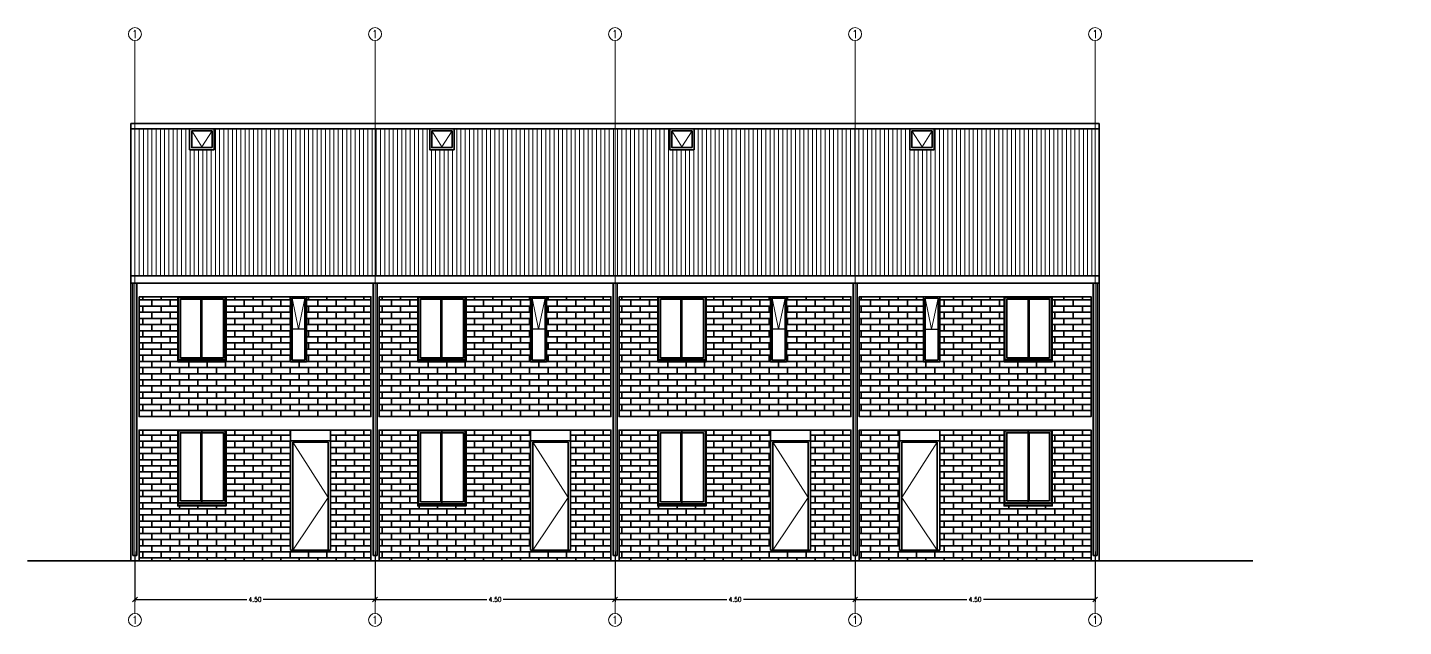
# Model space of a CAD drawing. Header units: metres. Extents: x 45 to 666, y -23 to 325.
# Drawn here: x 274.19 to 299.99, y 50.31 to 61.54 of the extents above; entities that cross this region are included whole.
import ezdxf

# ---------------------------------------------------------------- set-up
doc = ezdxf.new("R2010")
doc.units = ezdxf.units.M
doc.header["$LTSCALE"] = 5
doc.header["$MEASUREMENT"] = 0
doc.linetypes.add('HIDDEN', pattern=[0.375, 0.25, -0.125])
doc.layers.get('0').update_dxf_attribs({"color": 30})
doc.layers.get('DEFPOINTS').update_dxf_attribs({"color": 210})
for name, color, linetype, lineweight in [('A-ANNO-DIMS', 3, 'Continuous', 18), ('A-ANNO-SYMB', 3, 'Continuous', 18), ('A-ANNO-TEXT', 3, 'Continuous', 18), ('A-ELEV-MBE1', 7, 'Continuous', 35), ('A-ELEV-MBE2', 4, 'Continuous', 25), ('A-ELEV-PATT', 8, 'Continuous', 18), ('A-FLOR-OVHD', 3, 'HIDDEN', 18), ('A-WALL-FULL', 7, 'Continuous', 35)]:
    doc.layers.add(name, color=color, linetype=linetype, lineweight=lineweight)
doc.styles.add('E-ROMANS', font='romans.shx', dxfattribs={"width": 0.8})
doc.dimstyles.new('E-0050_TICK_18', dxfattribs={"dimscale": 0.001, "dimtxt": 90, "dimasz": 90, "dimexe": 45, "dimexo": 30, "dimgap": 45, "dimtad": 0, "dimzin": 0, "dimdsep": 46, "dimtxsty": 'E-ROMANS', "dimblk": 'OBLIQUE', "dimcen": 45, "dimclrd": 256, "dimclre": 256, "dimclrt": 256, "dimadec": 0, "dimazin": 0, "dimtfac": 1, "dimtmove": 1, "dimatfit": 3, "dimldrblk": 'OPEN90', "dimfxl": 1, "dimtfill": 1, "dimtolj": 1, "dimtzin": 0, "dimarcsym": 0})

# ---------------------------------------------------------------- blocks, each defined once
blk = doc.blocks.new('_Oblique')
at = {"color": 0, "linetype": 'ByBlock', "lineweight": -2}
blk.add_line((-0.5, -0.5), (0.5, 0.5), dxfattribs=at)
blk = doc.blocks.new('*D354')
at = {"layer": 'A-ANNO-DIMS', "lineweight": -2, "transparency": 16777216}
for p, q in [((276.208, 51.711), (276.208, 50.77)), ((280.708, 51.711), (280.708, 50.77)), ((276.208, 50.815), (278.303, 50.815)), ((280.708, 50.815), (278.613, 50.815))]:
    blk.add_line(p, q, dxfattribs=at)
at = {"layer": 'DEFPOINTS', "color": 0, "transparency": 16777216}
for p in [(276.208, 51.741), (280.708, 51.741), (280.708, 50.815)]:
    blk.add_point(p, dxfattribs=at)
at = {"layer": 'A-ANNO-DIMS', "lineweight": -2, "transparency": 16777216, "xscale": 0.09, "yscale": 0.09, "zscale": 0.09, "rotation": 180}
blk.add_blockref('_Oblique', (276.208, 50.815), dxfattribs=at)
at = {"layer": 'A-ANNO-DIMS', "lineweight": -2, "transparency": 16777216, "xscale": 0.09, "yscale": 0.09, "zscale": 0.09}
blk.add_blockref('_Oblique', (280.708, 50.815), dxfattribs=at)
at = {"layer": 'A-ANNO-DIMS', "transparency": 16777216, "insert": (278.458, 50.815), "char_height": 0.09, "attachment_point": 5, "style": 'E-ROMANS', "bg_fill": 3, "box_fill_scale": 1.25, "bg_fill_color": 256, "bg_fill_true_color": 13158600, "bg_fill_transparency": 0}
blk.add_mtext('\\A1;4.50', dxfattribs=at)
blk = doc.blocks.new('_Open90')
at = {"color": 0, "linetype": 'ByBlock', "lineweight": -2}
for p, q in [((0, 0), (-1, 0)), ((-0.5, 0.5), (0, 0)), ((0, 0), (-0.5, -0.5))]:
    blk.add_line(p, q, dxfattribs=at)
blk = doc.blocks.new('*D355')
at = {"layer": 'A-ANNO-DIMS', "lineweight": -2, "transparency": 16777216}
for p, q in [((285.208, 51.711), (285.208, 50.77)), ((289.708, 51.711), (289.708, 50.77)), ((285.208, 50.815), (287.303, 50.815)), ((289.708, 50.815), (287.613, 50.815))]:
    blk.add_line(p, q, dxfattribs=at)
at = {"layer": 'DEFPOINTS', "color": 0, "transparency": 16777216}
for p in [(285.208, 51.741), (289.708, 51.741), (285.208, 50.815)]:
    blk.add_point(p, dxfattribs=at)
at = {"layer": 'A-ANNO-DIMS', "lineweight": -2, "transparency": 16777216, "xscale": 0.09, "yscale": 0.09, "zscale": 0.09, "rotation": 180}
blk.add_blockref('_Oblique', (285.208, 50.815), dxfattribs=at)
at = {"layer": 'A-ANNO-DIMS', "lineweight": -2, "transparency": 16777216, "xscale": 0.09, "yscale": 0.09, "zscale": 0.09}
blk.add_blockref('_Oblique', (289.708, 50.815), dxfattribs=at)
at = {"layer": 'A-ANNO-DIMS', "transparency": 16777216, "insert": (287.458, 50.815), "char_height": 0.09, "attachment_point": 5, "style": 'E-ROMANS', "bg_fill": 3, "box_fill_scale": 1.25, "bg_fill_color": 256, "bg_fill_true_color": 13158600, "bg_fill_transparency": 0}
blk.add_mtext('\\A1;4.50', dxfattribs=at)
blk = doc.blocks.new('*D356')
at = {"layer": 'A-ANNO-DIMS', "lineweight": -2, "transparency": 16777216}
for p, q in [((280.708, 51.711), (280.708, 50.77)), ((285.208, 51.711), (285.208, 50.77)), ((280.708, 50.815), (282.803, 50.815)), ((285.208, 50.815), (283.113, 50.815))]:
    blk.add_line(p, q, dxfattribs=at)
at = {"layer": 'DEFPOINTS', "color": 0, "transparency": 16777216}
for p in [(280.708, 51.741), (285.208, 51.741), (280.708, 50.815)]:
    blk.add_point(p, dxfattribs=at)
at = {"layer": 'A-ANNO-DIMS', "lineweight": -2, "transparency": 16777216, "xscale": 0.09, "yscale": 0.09, "zscale": 0.09, "rotation": 180}
blk.add_blockref('_Oblique', (280.708, 50.815), dxfattribs=at)
at = {"layer": 'A-ANNO-DIMS', "lineweight": -2, "transparency": 16777216, "xscale": 0.09, "yscale": 0.09, "zscale": 0.09}
blk.add_blockref('_Oblique', (285.208, 50.815), dxfattribs=at)
at = {"layer": 'A-ANNO-DIMS', "transparency": 16777216, "insert": (282.958, 50.815), "char_height": 0.09, "attachment_point": 5, "style": 'E-ROMANS', "bg_fill": 3, "box_fill_scale": 1.25, "bg_fill_color": 256, "bg_fill_true_color": 13158600, "bg_fill_transparency": 0}
blk.add_mtext('\\A1;4.50', dxfattribs=at)
blk = doc.blocks.new('*D195')
at = {"layer": 'A-ANNO-DIMS', "lineweight": -2, "transparency": 16777216}
for p, q in [((289.708, 51.711), (289.708, 50.77)), ((294.208, 51.711), (294.208, 50.77)), ((289.708, 50.815), (291.803, 50.815)), ((294.208, 50.815), (292.113, 50.815))]:
    blk.add_line(p, q, dxfattribs=at)
at = {"layer": 'DEFPOINTS', "color": 0, "transparency": 16777216}
for p in [(289.708, 51.741), (294.208, 51.741), (294.208, 50.815)]:
    blk.add_point(p, dxfattribs=at)
at = {"layer": 'A-ANNO-DIMS', "lineweight": -2, "transparency": 16777216, "xscale": 0.09, "yscale": 0.09, "zscale": 0.09, "rotation": 180}
blk.add_blockref('_Oblique', (289.708, 50.815), dxfattribs=at)
at = {"layer": 'A-ANNO-DIMS', "lineweight": -2, "transparency": 16777216, "xscale": 0.09, "yscale": 0.09, "zscale": 0.09}
blk.add_blockref('_Oblique', (294.208, 50.815), dxfattribs=at)
at = {"layer": 'A-ANNO-DIMS', "transparency": 16777216, "insert": (291.958, 50.815), "char_height": 0.09, "attachment_point": 5, "style": 'E-ROMANS', "bg_fill": 3, "box_fill_scale": 1.25, "bg_fill_color": 256, "bg_fill_true_color": 13158600, "bg_fill_transparency": 0}
blk.add_mtext('\\A1;4.50', dxfattribs=at)

msp = doc.modelspace()

# ---------------------------------------------------------------- hatches: boundary and pattern name
at = {"layer": 'A-ELEV-MBE1'}
h = msp.add_hatch(dxfattribs=at)
h.set_pattern_fill('AR-BRSTD', color=256, scale=0.0017, style=0)
h.set_pattern_definition([(1e-12, (0, 0), (-3e-15, 0.11516106), []), (90, (0, 0), (-0.17272, 0.11516106), [0.11516106, -0.11516106])])
h.paths.add_polyline_path([(280.6308, 54.2414), (280.6308, 56.4894), (279.4249, 56.4894), (279.4249, 55.2714), (279.1219, 55.2714), (279.1219, 56.4894), (277.9159, 56.4894), (277.9159, 55.2714), (277.0099, 55.2714), (277.0099, 56.4894), (276.2849, 56.4894), (276.2849, 54.2414)])
h.paths.add_polyline_path([(279.1219, 53.9894), (277.9159, 53.9894), (277.9159, 52.5684), (277.0099, 52.5684), (277.0099, 53.9894), (276.2849, 53.9894), (276.2849, 51.5414), (280.6308, 51.5414), (280.6308, 53.9894), (279.8749, 53.9894), (279.8749, 51.7414), (279.1219, 51.7414)])
h.paths.add_polyline_path([(281.5099, 52.5684), (281.5099, 53.9894), (280.7849, 53.9894), (280.7849, 51.5414), (285.1308, 51.5414), (285.1308, 53.9894), (284.3749, 53.9894), (284.3749, 51.7414), (283.6219, 51.7414), (283.6219, 53.9894), (282.4159, 53.9894), (282.4159, 52.5684)])
h.paths.add_polyline_path([(285.1308, 54.2414), (285.1308, 56.4894), (283.9249, 56.4894), (283.9249, 55.2714), (283.6219, 55.2714), (283.6219, 56.4894), (282.4159, 56.4894), (282.4159, 55.2714), (281.5099, 55.2714), (281.5099, 56.4894), (280.7849, 56.4894), (280.7849, 54.2414)])
h.paths.add_polyline_path([(289.6308, 54.2414), (289.6308, 56.4894), (288.4249, 56.4894), (288.4249, 55.2714), (288.1219, 55.2714), (288.1219, 56.4894), (286.9159, 56.4894), (286.9159, 55.2714), (286.0099, 55.2714), (286.0099, 56.4894), (285.2849, 56.4894), (285.2849, 54.2414)])
h.paths.add_polyline_path([(286.9159, 52.5684), (286.0099, 52.5684), (286.0099, 53.9894), (285.2849, 53.9894), (285.2849, 51.5414), (289.6308, 51.5414), (289.6308, 53.9894), (288.8748, 53.9894), (288.8748, 51.7414), (288.1218, 51.7414), (288.1218, 53.9894), (286.9159, 53.9894)])
h.paths.add_polyline_path([(294.1308, 54.2414), (294.1308, 56.4894), (293.4058, 56.4894), (293.4058, 55.2714), (292.4998, 55.2714), (292.4998, 56.4894), (291.2938, 56.4894), (291.2938, 55.2714), (290.9908, 55.2714), (290.9908, 56.4894), (289.7848, 56.4894), (289.7848, 54.2414)])
h.paths.add_polyline_path([(291.2938, 51.7414), (290.5408, 51.7414), (290.5408, 53.9894), (289.7848, 53.9894), (289.7848, 51.5414), (294.1308, 51.5414), (294.1308, 53.9894), (293.4058, 53.9894), (293.4058, 52.5684), (292.4998, 52.5684), (292.4998, 53.9894), (291.2938, 53.9894)])
at = {"layer": 'A-ELEV-PATT'}
h = msp.add_hatch(dxfattribs=at)
h.set_pattern_fill('LINE,_O', color=256, scale=0.025, angle=90)
h.set_pattern_definition([(90, (276.20788, 56.88143), (-0.079375, 5e-18), [])])
h.paths.add_polyline_path([(280.7079, 59.6375), (277.6929, 59.6375), (277.6929, 59.2441), (277.2329, 59.2441), (277.2329, 59.6375), (276.2079, 59.6374), (276.2079, 56.8814), (280.7079, 56.8814)])
h.paths.add_polyline_path([(285.2079, 59.6375), (282.1929, 59.6375), (282.1929, 59.2441), (281.7329, 59.2441), (281.7329, 59.6375), (280.7079, 59.6375), (280.7079, 56.8814), (285.2079, 56.8814)])
h.paths.add_polyline_path([(289.7078, 59.6375), (286.6929, 59.6375), (286.6929, 59.2441), (286.2329, 59.2441), (286.2329, 59.6375), (285.2079, 59.6375), (285.2079, 56.8814), (289.7078, 56.8814)])
h.paths.add_polyline_path([(294.2078, 59.6375), (291.1928, 59.6375), (291.1928, 59.2441), (290.7328, 59.2441), (290.7328, 59.6375), (289.7078, 59.6375), (289.7078, 56.8814), (294.2078, 56.8814)])
h.paths.add_polyline_path([(309.3134, 59.6374), (306.2984, 59.6374), (306.2984, 59.2441), (305.8384, 59.2441), (305.8384, 59.6374), (304.8364, 59.6374), (304.8364, 56.8814), (309.3134, 56.8814)])
h.paths.add_polyline_path([(313.8134, 59.6375), (310.7984, 59.6375), (310.7984, 59.2441), (310.3384, 59.2441), (310.3384, 59.6374), (309.3134, 59.6374), (309.3134, 56.8814), (313.8134, 56.8814)])
h.paths.add_polyline_path([(318.3134, 59.6375), (315.2984, 59.6375), (315.2984, 59.2441), (314.8384, 59.2441), (314.8384, 59.6375), (313.8134, 59.6375), (313.8134, 56.8814), (318.3134, 56.8814)])
h.paths.add_polyline_path([(322.8134, 59.6375), (319.7983, 59.6375), (319.7983, 59.2441), (319.3383, 59.2441), (319.3383, 59.6375), (318.3134, 59.6375), (318.3134, 56.8814), (322.8134, 56.8814)])
h.paths.add_polyline_path([(327.3134, 59.6375), (324.2983, 59.6375), (324.2983, 59.2441), (323.8383, 59.2441), (323.8383, 59.6375), (322.8134, 59.6375), (322.8134, 56.8814), (327.3134, 56.8814)])

# ---------------------------------------------------------------- linework, layer by layer
at = {"layer": 'A-ANNO-SYMB', "ltscale": 2}
for points in [[(276.2079, 61.2916), (276.2079, 50.5525)], [(280.7079, 61.2916), (280.7079, 50.5525)], [(285.2079, 61.2916), (285.2079, 50.5525)], [(289.7078, 61.2916), (289.7078, 50.5525)], [(294.2078, 61.2916), (294.2078, 50.5525)]]:
    msp.add_lwpolyline(points, dxfattribs=at)
at = {"layer": 'A-ANNO-SYMB', "linetype": 'Continuous', "ltscale": 5}
for centre in [(276.2079, 61.4135), (280.7079, 61.4135), (285.2079, 61.4135), (289.7078, 61.4135), (294.2078, 61.4135), (276.2079, 50.4306), (280.7079, 50.4306), (285.2079, 50.4306), (289.7078, 50.4306), (294.2078, 50.4306)]:
    msp.add_circle(centre, 0.1219, dxfattribs=at)
at = {"layer": 'A-ELEV-MBE1'}
for p, q in [((276.1309, 56.8814), (276.1309, 59.7374)), ((294.2848, 56.8814), (294.2848, 59.7375)), ((276.1309, 56.8814), (276.1309, 56.7414)), ((294.2848, 56.7415), (294.2848, 56.8814)), ((294.2848, 51.5415), (294.2848, 56.7415)), ((277.4429, 55.347), (277.4429, 56.4408)), ((277.4629, 55.3114), (277.4629, 56.4764)), ((281.9429, 55.347), (281.9429, 56.4408)), ((281.9629, 55.3114), (281.9629, 56.4764)), ((286.4429, 55.347), (286.4429, 56.4408)), ((286.4629, 55.3114), (286.4629, 56.4764)), ((292.9528, 55.3114), (292.9528, 56.4764)), ((292.9728, 55.347), (292.9728, 56.4408)), ((277.0099, 55.2914), (277.9159, 55.2914)), ((277.0249, 55.3114), (277.9009, 55.3114)), ((277.0605, 55.347), (277.4429, 55.347)), ((277.4629, 55.347), (277.8653, 55.347)), ((281.5099, 55.2914), (282.4159, 55.2914)), ((281.5249, 55.3114), (282.4009, 55.3114)), ((281.5605, 55.347), (281.9429, 55.347)), ((281.9629, 55.347), (282.3653, 55.347)), ((286.0099, 55.2914), (286.9159, 55.2914)), ((286.0249, 55.3114), (286.9009, 55.3114)), ((286.0605, 55.347), (286.4429, 55.347)), ((286.4629, 55.347), (286.8653, 55.347)), ((293.4058, 55.2914), (292.4998, 55.2914)), ((293.3908, 55.3114), (292.5148, 55.3114)), ((292.9528, 55.347), (292.5504, 55.347)), ((293.3552, 55.347), (292.9728, 55.347)), ((277.4429, 52.664), (277.4429, 53.9408)), ((277.4629, 52.6284), (277.4629, 53.9764)), ((279.1219, 53.9894), (279.1219, 51.7414)), ((279.8749, 53.9894), (279.1219, 53.9894)), ((279.8749, 51.7414), (279.8749, 53.9894)), ((281.9429, 52.644), (281.9429, 53.9408)), ((281.9629, 52.6084), (281.9629, 53.9764)), ((284.3749, 53.9894), (283.6219, 53.9894)), ((286.4429, 52.644), (286.4429, 53.9408)), ((286.4629, 52.6084), (286.4629, 53.9764)), ((288.8748, 53.9894), (288.1218, 53.9894)), ((290.5408, 53.9894), (291.2938, 53.9894)), ((292.9528, 52.6284), (292.9528, 53.9764)), ((292.9728, 52.664), (292.9728, 53.9408)), ((279.1219, 53.7864), (279.8749, 53.7864)), ((283.6219, 53.7864), (284.3749, 53.7864)), ((288.1218, 53.7864), (288.8748, 53.7864)), ((291.2938, 53.7864), (290.5408, 53.7864)), ((277.0249, 52.6284), (277.9009, 52.6284)), ((277.0605, 52.664), (277.4429, 52.664)), ((277.4629, 52.664), (277.8653, 52.664)), ((281.5605, 52.644), (281.9429, 52.644)), ((281.9629, 52.644), (282.3653, 52.644)), ((286.0605, 52.644), (286.4429, 52.644)), ((286.4629, 52.644), (286.8653, 52.644)), ((293.3908, 52.6284), (292.5148, 52.6284)), ((292.9528, 52.664), (292.5504, 52.664)), ((293.3552, 52.664), (292.9728, 52.664)), ((277.0099, 52.6084), (277.9159, 52.6084)), ((281.5099, 52.5884), (282.4159, 52.5884)), ((281.5249, 52.6084), (282.4009, 52.6084)), ((286.0099, 52.5884), (286.9159, 52.5884)), ((286.0249, 52.6084), (286.9009, 52.6084)), ((293.4058, 52.6084), (292.4998, 52.6084))]:
    msp.add_line(p, q, dxfattribs=at)
for points in [[(276.1309, 59.7374), (294.2848, 59.7375)], [(276.1309, 59.6374), (294.2848, 59.6375)], [(276.1309, 56.8814), (294.2848, 56.8814)], [(276.1309, 56.7414), (276.2079, 56.7414)], [(280.7059, 56.7414), (276.2079, 56.7414)], [(285.2059, 56.7415), (280.7059, 56.7414)], [(294.2848, 56.7415), (285.2059, 56.7415)], [(276.2849, 56.4894), (280.6308, 56.4894), (280.6308, 54.2414), (276.2849, 54.2414), (276.2849, 56.4894)], [(277.9009, 55.3114), (277.9009, 56.4764), (277.0249, 56.4764), (277.0249, 55.3114)], [(277.4429, 56.4408), (277.0605, 56.4408), (277.0605, 55.347)], [(277.8653, 55.347), (277.8653, 56.4408), (277.4629, 56.4408)], [(280.7849, 56.4894), (285.1308, 56.4894), (285.1308, 54.2414), (280.7849, 54.2414), (280.7849, 56.4894)], [(282.4009, 55.3114), (282.4009, 56.4764), (281.5249, 56.4764), (281.5249, 55.3114)], [(281.9429, 56.4408), (281.5605, 56.4408), (281.5605, 55.347)], [(282.3653, 55.347), (282.3653, 56.4408), (281.9629, 56.4408)], [(285.2849, 56.4894), (289.6308, 56.4894), (289.6308, 54.2414), (285.2849, 54.2414), (285.2849, 56.4894)], [(286.9009, 55.3114), (286.9009, 56.4764), (286.0249, 56.4764), (286.0249, 55.3114)], [(286.4429, 56.4408), (286.0605, 56.4408), (286.0605, 55.347)], [(286.8653, 55.347), (286.8653, 56.4408), (286.4629, 56.4408)], [(289.7848, 56.4894), (294.1308, 56.4894), (294.1308, 54.2414), (289.7848, 54.2414), (289.7848, 56.4894)], [(292.5148, 55.3114), (292.5148, 56.4764), (293.3908, 56.4764), (293.3908, 55.3114)], [(292.5504, 55.347), (292.5504, 56.4408), (292.9528, 56.4408)], [(292.9728, 56.4408), (293.3552, 56.4408), (293.3552, 55.347)], [(277.9009, 52.6284), (277.9009, 53.9764), (277.0249, 53.9764), (277.0249, 52.6284)], [(277.4429, 53.9408), (277.0605, 53.9408), (277.0605, 52.664)], [(277.8653, 52.664), (277.8653, 53.9408), (277.4629, 53.9408)], [(282.4009, 52.6084), (282.4009, 53.9764), (281.5249, 53.9764), (281.5249, 52.6084)], [(281.9429, 53.9408), (281.5605, 53.9408), (281.5605, 52.644)], [(282.3653, 52.644), (282.3653, 53.9408), (281.9629, 53.9408)], [(286.9009, 52.6084), (286.9009, 53.9764), (286.0249, 53.9764), (286.0249, 52.6084)], [(286.4429, 53.9408), (286.0605, 53.9408), (286.0605, 52.644)], [(286.8653, 52.644), (286.8653, 53.9408), (286.4629, 53.9408)], [(292.5148, 52.6284), (292.5148, 53.9764), (293.3908, 53.9764), (293.3908, 52.6284)], [(292.5504, 52.664), (292.5504, 53.9408), (292.9528, 53.9408)], [(292.9728, 53.9408), (293.3552, 53.9408), (293.3552, 52.664)]]:
    msp.add_lwpolyline(points, dxfattribs=at)
for points in [[(277.6929, 59.2441), (277.2329, 59.2441), (277.2329, 59.6375), (277.6929, 59.6375)], [(277.6529, 59.2841), (277.2729, 59.2841), (277.2729, 59.5975), (277.6529, 59.5975)], [(282.1929, 59.2441), (281.7329, 59.2441), (281.7329, 59.6375), (282.1929, 59.6375)], [(282.1529, 59.2841), (281.7729, 59.2841), (281.7729, 59.5975), (282.1529, 59.5975)], [(286.6929, 59.2441), (286.2329, 59.2441), (286.2329, 59.6375), (286.6929, 59.6375)], [(286.6529, 59.2841), (286.2729, 59.2841), (286.2729, 59.5975), (286.6529, 59.5975)], [(291.1928, 59.2441), (290.7328, 59.2441), (290.7328, 59.6375), (291.1928, 59.6375)], [(291.1528, 59.2841), (290.7728, 59.2841), (290.7728, 59.5975), (291.1528, 59.5975)], [(277.9159, 56.4894), (277.0099, 56.4894), (277.0099, 55.2714), (277.9159, 55.2714)], [(279.4249, 56.4894), (279.1219, 56.4894), (279.1219, 55.2714), (279.4249, 55.2714)], [(279.3949, 56.4594), (279.1519, 56.4594), (279.1519, 55.3014), (279.3949, 55.3014)], [(282.4159, 56.4894), (281.5099, 56.4894), (281.5099, 55.2714), (282.4159, 55.2714)], [(283.9249, 56.4894), (283.6219, 56.4894), (283.6219, 55.2714), (283.9249, 55.2714)], [(283.8949, 56.4594), (283.6519, 56.4594), (283.6519, 55.3014), (283.8949, 55.3014)], [(286.9159, 56.4894), (286.0099, 56.4894), (286.0099, 55.2714), (286.9159, 55.2714)], [(288.4249, 56.4894), (288.1219, 56.4894), (288.1219, 55.2714), (288.4249, 55.2714)], [(288.3949, 56.4594), (288.1519, 56.4594), (288.1519, 55.3014), (288.3949, 55.3014)], [(290.9908, 56.4894), (291.2938, 56.4894), (291.2938, 55.2714), (290.9908, 55.2714)], [(291.0208, 56.4594), (291.2638, 56.4594), (291.2638, 55.3014), (291.0208, 55.3014)], [(292.4998, 56.4894), (293.4058, 56.4894), (293.4058, 55.2714), (292.4998, 55.2714)], [(277.9159, 53.9894), (277.0099, 53.9894), (277.0099, 52.5684), (277.9159, 52.5684)], [(282.4159, 53.9894), (281.5099, 53.9894), (281.5099, 52.5684), (282.4159, 52.5684)], [(286.9159, 53.9894), (286.0099, 53.9894), (286.0099, 52.5684), (286.9159, 52.5684)], [(292.4998, 53.9894), (293.4058, 53.9894), (293.4058, 52.5684), (292.4998, 52.5684)], [(279.1681, 53.7614), (279.8286, 53.7614), (279.8286, 51.7414), (279.1681, 51.7414)]]:
    msp.add_lwpolyline(points, close=True, dxfattribs=at)
at = {"layer": 'A-ELEV-MBE2'}
for p, q in [((291.0208, 56.4594), (291.2638, 56.4594)), ((279.3949, 55.8804), (279.1519, 55.8804)), ((283.8949, 55.8804), (283.6519, 55.8804)), ((288.3949, 55.8804), (288.1519, 55.8804)), ((291.0208, 55.8804), (291.2638, 55.8804))]:
    msp.add_line(p, q, dxfattribs=at)
at = {"layer": 'A-FLOR-OVHD'}
for p, q in [((277.4629, 59.2976), (277.2729, 59.5975)), ((277.6529, 59.5975), (277.4629, 59.2976)), ((281.9629, 59.2976), (281.7729, 59.5975)), ((282.1529, 59.5975), (281.9629, 59.2976)), ((286.4629, 59.2976), (286.2729, 59.5975)), ((286.6529, 59.5975), (286.4629, 59.2976)), ((290.9628, 59.2976), (290.7728, 59.5975)), ((291.1528, 59.5975), (290.9628, 59.2976))]:
    msp.add_line(p, q, dxfattribs=at)
for points in [[(279.3949, 56.4594), (279.2734, 55.8804), (279.1519, 56.4594)], [(283.8949, 56.4594), (283.7734, 55.8804), (283.6519, 56.4594)], [(288.3949, 56.4594), (288.2734, 55.8804), (288.1519, 56.4594)], [(291.0208, 56.4594), (291.1423, 55.8804), (291.2638, 56.4594)], [(279.1681, 53.7614), (279.8286, 52.7289), (279.1681, 51.7414)]]:
    msp.add_lwpolyline(points, dxfattribs=at)
at = {"layer": 'A-WALL-FULL'}
msp.add_lwpolyline([(297.1669, 51.5414), (274.1933, 51.5414)], dxfattribs=at)

# ---------------------------------------------------------------- texts
at = {"layer": 'A-ANNO-TEXT', "ltscale": 5, "char_height": 0.15, "attachment_point": 5, "style": 'E-ROMANS'}
for insert in [(276.2079, 61.4135), (280.7079, 61.4135), (285.2079, 61.4135), (289.7078, 61.4135), (294.2078, 61.4135), (276.2079, 50.4306), (280.7079, 50.4306), (285.2079, 50.4306), (289.7078, 50.4306), (294.2078, 50.4306)]:
    msp.add_mtext('1', dxfattribs=dict(at, insert=insert))

# ---------------------------------------------------------------- next in the draw order: dimensions: what is measured, and where the dimension line sits
at = {"layer": 'A-ANNO-DIMS'}
for base, p1, p2, picture, middle in [((280.7079, 50.815), (276.2079, 51.7414), (280.7079, 51.7414), '*D354', (278.4579, 50.815)), ((285.2079, 50.815), (289.7079, 51.7414), (285.2079, 51.7414), '*D355', (287.4579, 50.815))]:
    dim = msp.add_linear_dim(base=base, p1=p1, p2=p2, dimstyle='E-0050_TICK_18', dxfattribs=at)
    dim.commit()
    dim.dimension.update_dxf_attribs({"geometry": picture, "text_midpoint": middle})

# ---------------------------------------------------------------- next in the draw order: linework, layer by layer
at = {"layer": 'A-ELEV-MBE1'}
for p, q in [((276.1309, 51.5414), (276.1309, 56.7414)), ((276.1704, 51.6414), (276.1704, 56.7414)), ((276.2454, 51.6414), (276.2454, 56.7414)), ((288.1218, 53.9894), (288.1218, 51.7414)), ((288.8748, 51.7414), (288.8748, 53.9894)), ((279.1219, 51.7414), (279.8749, 51.7414)), ((288.1218, 51.7414), (288.8748, 51.7414))]:
    msp.add_line(p, q, dxfattribs=at)
msp.add_lwpolyline([(288.1681, 53.7614), (288.8286, 53.7614), (288.8286, 51.7414), (288.1681, 51.7414)], close=True, dxfattribs=at)
msp.add_lwpolyline([(276.1704, 51.6414), (276.2454, 51.6414)], dxfattribs=at)
at = {"layer": 'A-FLOR-OVHD'}
msp.add_lwpolyline([(288.1681, 53.7614), (288.8286, 52.7289), (288.1681, 51.7414)], dxfattribs=at)

# ---------------------------------------------------------------- next in the draw order: dimensions: what is measured, and where the dimension line sits
at = {"layer": 'A-ANNO-DIMS'}
dim = msp.add_linear_dim(base=(280.7079, 50.815), p1=(285.2079, 51.7414), p2=(280.7079, 51.7414), dimstyle='E-0050_TICK_18', dxfattribs=at)
dim.commit()
dim.dimension.update_dxf_attribs({"geometry": '*D356', "text_midpoint": (282.9579, 50.815)})

# ---------------------------------------------------------------- next in the draw order: linework, layer by layer
at = {"layer": 'A-ELEV-MBE1'}
for p, q in [((280.6704, 51.6414), (280.6704, 56.7414)), ((280.7454, 51.6414), (280.7454, 56.7414)), ((285.1704, 51.6414), (285.1704, 56.7414)), ((285.2454, 51.6414), (285.2454, 56.7414)), ((283.6219, 53.9894), (283.6219, 51.7414)), ((284.3749, 51.7414), (284.3749, 53.9894)), ((283.6219, 51.7414), (284.3749, 51.7414))]:
    msp.add_line(p, q, dxfattribs=at)
for points in [[(280.6308, 51.5414), (280.6308, 53.9894), (276.2849, 53.9894), (276.2849, 51.5414)], [(285.1308, 51.5414), (285.1308, 53.9894), (280.7849, 53.9894), (280.7849, 51.5414)], [(289.6308, 51.5414), (289.6308, 53.9894), (285.2849, 53.9894), (285.2849, 51.5414)], [(280.6704, 51.6414), (280.7454, 51.6414)], [(285.1704, 51.6414), (285.2454, 51.6414)]]:
    msp.add_lwpolyline(points, dxfattribs=at)
msp.add_lwpolyline([(283.6681, 53.7614), (284.3286, 53.7614), (284.3286, 51.7414), (283.6681, 51.7414)], close=True, dxfattribs=at)
at = {"layer": 'A-FLOR-OVHD'}
msp.add_lwpolyline([(283.6681, 53.7614), (284.3286, 52.7289), (283.6681, 51.7414)], dxfattribs=at)

# ---------------------------------------------------------------- next in the draw order: dimensions: what is measured, and where the dimension line sits
at = {"layer": 'A-ANNO-DIMS'}
dim = msp.add_linear_dim(base=(294.2078, 50.815), p1=(289.7078, 51.7414), p2=(294.2078, 51.7414), dimstyle='E-0050_TICK_18', dxfattribs=at)
dim.commit()
dim.dimension.update_dxf_attribs({"geometry": '*D195', "text_midpoint": (291.9578, 50.815)})

# ---------------------------------------------------------------- next in the draw order: linework, layer by layer
at = {"layer": 'A-ELEV-MBE1'}
for p, q in [((289.6703, 51.6414), (289.6703, 56.7414)), ((289.7453, 51.6414), (289.7453, 56.7414)), ((294.1703, 51.6414), (294.1703, 56.7414)), ((294.2453, 51.6414), (294.2453, 56.7414)), ((290.5408, 51.7414), (290.5408, 53.9894)), ((291.2938, 53.9894), (291.2938, 51.7414)), ((291.2938, 51.7414), (290.5408, 51.7414))]:
    msp.add_line(p, q, dxfattribs=at)
for points in [[(294.1308, 51.5414), (294.1308, 53.9894), (289.7848, 53.9894), (289.7848, 51.5414)], [(289.6703, 51.6414), (289.7453, 51.6414)], [(294.1703, 51.6414), (294.2453, 51.6414)]]:
    msp.add_lwpolyline(points, dxfattribs=at)
msp.add_lwpolyline([(291.2476, 53.7614), (290.5871, 53.7614), (290.5871, 51.7414), (291.2476, 51.7414)], close=True, dxfattribs=at)
at = {"layer": 'A-FLOR-OVHD'}
msp.add_lwpolyline([(291.2476, 53.7614), (290.5871, 52.7289), (291.2476, 51.7414)], dxfattribs=at)

doc.saveas('drawing.dxf')
